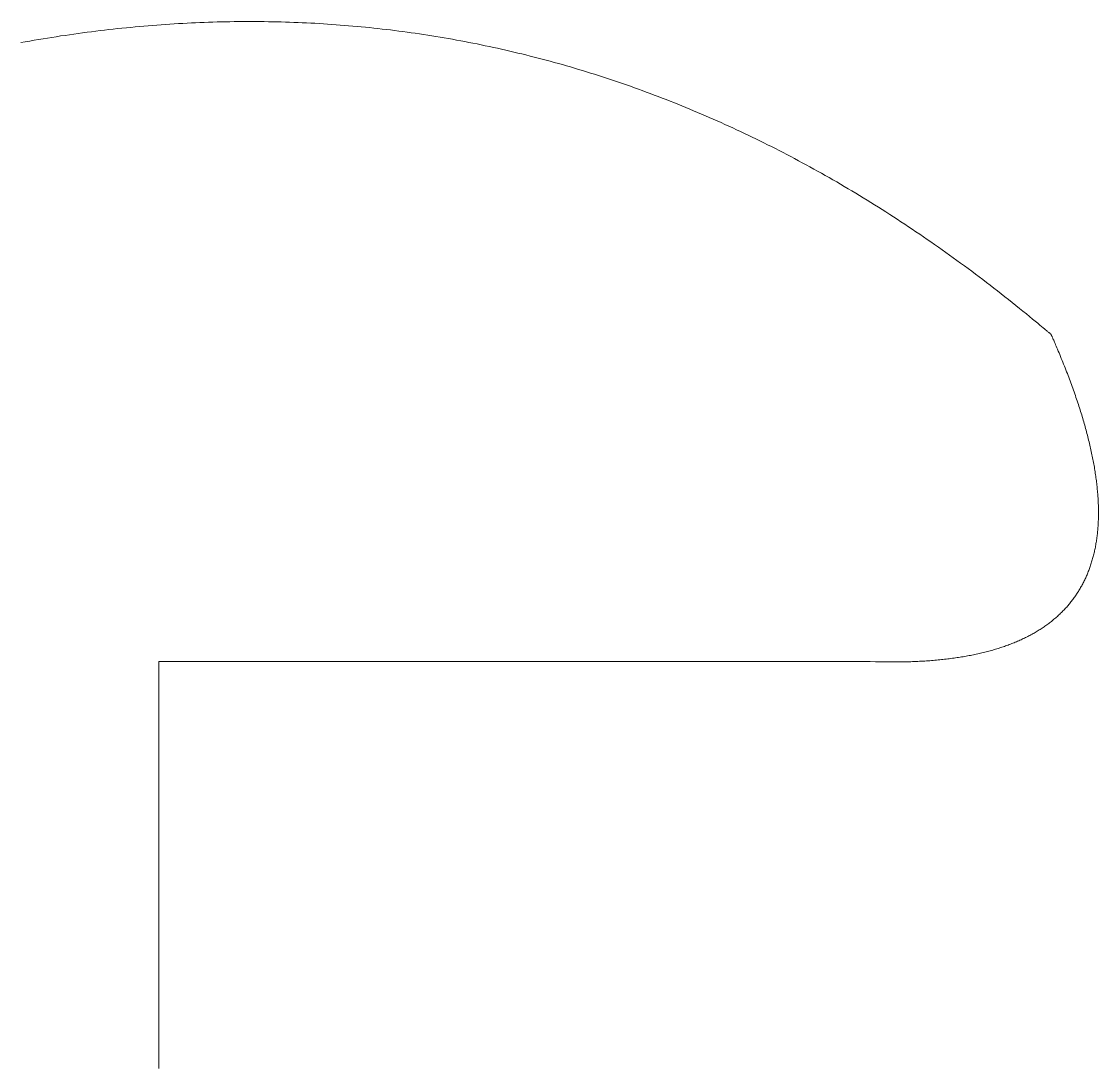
# Model space of a CAD drawing. Header units: inches. Extents: x -250 to 251, y -166 to 168.
# Drawn here: x -135.64 to -128.64, y 115.78 to 122.58 of the extents above; entities that cross this region are included whole.
import ezdxf

# ---------------------------------------------------------------- set-up
doc = ezdxf.new("R2010")
doc.units = ezdxf.units.IN
doc.header["$MEASUREMENT"] = 0
doc.layers.add('Layer 1', color=7, linetype='Continuous')

msp = doc.modelspace()

# ---------------------------------------------------------------- linework, layer by layer
at = {"layer": 'Layer 1', "color": 1, "lineweight": 9}
for points in [[(-130.1262, 118.4236), (-130.0912, 118.4227), (-130.0606, 118.4221), (-130.0337, 118.4217), (-130.0102, 118.4214), (-129.9895, 118.4212), (-129.9711, 118.4212), (-129.9545, 118.4213), (-129.9393, 118.4214), (-129.9249, 118.4216), (-129.9112, 118.4218), (-129.8981, 118.422), (-129.8856, 118.4223), (-129.8734, 118.4227), (-129.8617, 118.423), (-129.8501, 118.4234), (-129.8387, 118.4239), (-129.8274, 118.4244), (-129.8161, 118.4249), (-129.8049, 118.4255), (-129.7937, 118.4261), (-129.7826, 118.4267), (-129.7716, 118.4274), (-129.7606, 118.4281), (-129.7496, 118.4289), (-129.7387, 118.4297), (-129.7279, 118.4305), (-129.7171, 118.4314), (-129.7063, 118.4323), (-129.6957, 118.4333), (-129.685, 118.4343), (-129.6745, 118.4353), (-129.6639, 118.4364), (-129.6535, 118.4375), (-129.6431, 118.4386), (-129.6327, 118.4398), (-129.6224, 118.4411), (-129.6122, 118.4423), (-129.602, 118.4436), (-129.5918, 118.445), (-129.5817, 118.4464), (-129.5717, 118.4478), (-129.5617, 118.4493), (-129.5518, 118.4508), (-129.5419, 118.4523), (-129.5321, 118.4539), (-129.5224, 118.4555), (-129.5126, 118.4572), (-129.503, 118.4589), (-129.4934, 118.4606), (-129.4838, 118.4624), (-129.4743, 118.4642), (-129.4649, 118.4661), (-129.4555, 118.468), (-129.4462, 118.4699), (-129.4369, 118.4719), (-129.4277, 118.4739), (-129.4185, 118.476), (-129.4094, 118.4781), (-129.4003, 118.4802), (-129.3913, 118.4824), (-129.3824, 118.4846), (-129.3735, 118.4869), (-129.3646, 118.4892), (-129.3558, 118.4915), (-129.3471, 118.4939), (-129.3384, 118.4963), (-129.3298, 118.4987), (-129.3212, 118.5012), (-129.3127, 118.5037), (-129.3042, 118.5063), (-129.2958, 118.5089), (-129.2874, 118.5115), (-129.2791, 118.5142), (-129.2709, 118.5169), (-129.2627, 118.5197), (-129.2545, 118.5225), (-129.2464, 118.5254), (-129.2384, 118.5282), (-129.2304, 118.5312), (-129.2225, 118.5341), (-129.2146, 118.5371), (-129.2068, 118.5401), (-129.199, 118.5432), (-129.1913, 118.5463), (-129.1837, 118.5495), (-129.1761, 118.5527), (-129.1685, 118.5559), (-129.161, 118.5592), (-129.1536, 118.5625), (-129.1462, 118.5659), (-129.1388, 118.5692), (-129.1316, 118.5727), (-129.1243, 118.5761), (-129.1172, 118.5797), (-129.11, 118.5832), (-129.103, 118.5868), (-129.096, 118.5904), (-129.089, 118.5941), (-129.0821, 118.5978), (-129.0752, 118.6015), (-129.0684, 118.6053), (-129.0617, 118.6091), (-129.055, 118.613), (-129.0484, 118.6169), (-129.0418, 118.6208), (-129.0353, 118.6248), (-129.0288, 118.6288), (-129.0224, 118.6329), (-129.016, 118.637), (-129.0097, 118.6411), (-129.0035, 118.6453), (-128.9972, 118.6495), (-128.9911, 118.6538), (-128.985, 118.6581), (-128.979, 118.6624), (-128.973, 118.6668), (-128.967, 118.6712), (-128.9612, 118.6756), (-128.9553, 118.6801), (-128.9496, 118.6846), (-128.9439, 118.6892), (-128.9382, 118.6938), (-128.9326, 118.6985), (-128.927, 118.7031), (-128.9215, 118.7079), (-128.9161, 118.7126), (-128.9107, 118.7174), (-128.9053, 118.7223), (-128.9001, 118.7272), (-128.8948, 118.7321), (-128.8896, 118.737), (-128.8845, 118.742), (-128.8795, 118.7471), (-128.8744, 118.7522), (-128.8695, 118.7573), (-128.8646, 118.7624), (-128.8597, 118.7676), (-128.8549, 118.7729), (-128.8502, 118.7781), (-128.8455, 118.7835), (-128.8408, 118.7888), (-128.8363, 118.7942), (-128.8317, 118.7996), (-128.8272, 118.8051), (-128.8228, 118.8106), (-128.8185, 118.8162), (-128.8141, 118.8217), (-128.8099, 118.8274), (-128.8057, 118.833), (-128.8015, 118.8387), (-128.7974, 118.8445), (-128.7934, 118.8503), (-128.7894, 118.8561), (-128.7854, 118.862), (-128.7816, 118.8679), (-128.7777, 118.8738), (-128.774, 118.8798), (-128.7702, 118.8858), (-128.7666, 118.8919), (-128.763, 118.898), (-128.7594, 118.9041), (-128.7559, 118.9103), (-128.7524, 118.9165), (-128.749, 118.9228), (-128.7457, 118.929), (-128.7424, 118.9354), (-128.7392, 118.9418), (-128.736, 118.9482), (-128.7329, 118.9546), (-128.7298, 118.9611), (-128.7268, 118.9676), (-128.7238, 118.9742), (-128.7209, 118.9808), (-128.718, 118.9875), (-128.7152, 118.9942), (-128.7125, 119.0009), (-128.7098, 119.0076), (-128.7072, 119.0145), (-128.7046, 119.0213), (-128.702, 119.0282), (-128.6996, 119.0351), (-128.6971, 119.0421), (-128.6948, 119.0491), (-128.6924, 119.0561), (-128.6902, 119.0632), (-128.688, 119.0703), (-128.6858, 119.0775), (-128.6837, 119.0847), (-128.6817, 119.0919), (-128.6797, 119.0992), (-128.6777, 119.1065), (-128.6758, 119.1138), (-128.674, 119.1212), (-128.6722, 119.1287), (-128.6705, 119.1361), (-128.6688, 119.1437), (-128.6672, 119.1512), (-128.6656, 119.1588), (-128.6641, 119.1664), (-128.6627, 119.1741), (-128.6613, 119.1818), (-128.6599, 119.1896), (-128.6586, 119.1973), (-128.6574, 119.2052), (-128.6562, 119.213), (-128.6551, 119.2209), (-128.654, 119.2289), (-128.653, 119.2369), (-128.652, 119.2449), (-128.6511, 119.2529), (-128.6502, 119.261), (-128.6494, 119.2692), (-128.6487, 119.2774), (-128.648, 119.2856), (-128.6473, 119.2938), (-128.6468, 119.3021), (-128.6462, 119.3105), (-128.6457, 119.3188), (-128.6453, 119.3273), (-128.6449, 119.3357), (-128.6446, 119.3442), (-128.6443, 119.3527), (-128.6441, 119.3613), (-128.644, 119.3699), (-128.6439, 119.3786), (-128.6438, 119.3873), (-128.6438, 119.396), (-128.6439, 119.4048), (-128.644, 119.4136), (-128.6441, 119.4224), (-128.6444, 119.4313), (-128.6446, 119.4402), (-128.645, 119.4492), (-128.6453, 119.4582), (-128.6458, 119.4672), (-128.6463, 119.4763), (-128.6468, 119.4854), (-128.6474, 119.4946), (-128.648, 119.5038), (-128.6487, 119.513), (-128.6495, 119.5223), (-128.6503, 119.5316), (-128.6512, 119.541), (-128.6521, 119.5504), (-128.6531, 119.5598), (-128.6541, 119.5693), (-128.6552, 119.5788), (-128.6563, 119.5884), (-128.6575, 119.598), (-128.6588, 119.6076), (-128.6601, 119.6173), (-128.6614, 119.627), (-128.6628, 119.6367), (-128.6643, 119.6465), (-128.6658, 119.6563), (-128.6673, 119.6662), (-128.669, 119.6761), (-128.6706, 119.6861), (-128.6724, 119.696), (-128.6742, 119.7061), (-128.676, 119.7161), (-128.6779, 119.7262), (-128.6798, 119.7364), (-128.6818, 119.7466), (-128.6839, 119.7568), (-128.686, 119.767), (-128.6881, 119.7773), (-128.6904, 119.7877), (-128.6926, 119.7981), (-128.695, 119.8085), (-128.6973, 119.8189), (-128.6998, 119.8294), (-128.7022, 119.84), (-128.7048, 119.8505), (-128.7074, 119.8612), (-128.71, 119.8718), (-128.7127, 119.8825), (-128.7155, 119.8932), (-128.7183, 119.904), (-128.7212, 119.9148), (-128.7241, 119.9257), (-128.727, 119.9365), (-128.7301, 119.9475), (-128.7331, 119.9584), (-128.7363, 119.9694), (-128.7395, 119.9805), (-128.7427, 119.9916), (-128.746, 120.0027), (-128.7493, 120.0139), (-128.7527, 120.0251), (-128.7562, 120.0363), (-128.7597, 120.0476), (-128.7633, 120.0589), (-128.7669, 120.0703), (-128.7706, 120.0817), (-128.7743, 120.0931), (-128.7781, 120.1046), (-128.7819, 120.1161), (-128.7858, 120.1277), (-128.7897, 120.1392), (-128.7937, 120.1509), (-128.7978, 120.1626), (-128.8019, 120.1743), (-128.806, 120.186), (-128.8103, 120.1978), (-128.8145, 120.2096), (-128.8188, 120.2215), (-128.8232, 120.2334), (-128.8276, 120.2454), (-128.8321, 120.2574), (-128.8367, 120.2694), (-128.8412, 120.2815), (-128.8459, 120.2936), (-128.8506, 120.3057), (-128.8553, 120.3179), (-128.8601, 120.3301), (-128.865, 120.3424), (-128.8699, 120.3547), (-128.8749, 120.367), (-128.8799, 120.3794), (-128.885, 120.3918), (-128.8901, 120.4041), (-128.8951, 120.4163), (-128.9, 120.4282), (-128.9049, 120.4398), (-128.9095, 120.4509), (-128.914, 120.4614), (-128.9182, 120.4712), (-128.922, 120.4803), (-128.9256, 120.4887), (-128.9289, 120.4963), (-128.9319, 120.5032), (-128.9346, 120.5094), (-128.937, 120.515), (-128.9391, 120.5199), (-128.941, 120.5242), (-128.9427, 120.5279), (-128.944, 120.5311), (-128.9452, 120.5338), (-128.9462, 120.5361), (-128.9471, 120.5379), (-128.9477, 120.5395), (-128.9483, 120.5408), (-128.9488, 120.5419), (-128.9492, 120.5428), (-128.9496, 120.5436), (-128.9499, 120.5443), (-128.9502, 120.5449), (-128.9505, 120.5455), (-128.9508, 120.546), (-128.9511, 120.5465), (-128.9515, 120.5469), (-128.9518, 120.5474), (-128.9523, 120.5479), (-128.9528, 120.5485), (-128.9534, 120.5491), (-128.954, 120.5497), (-128.9548, 120.5504), (-128.9556, 120.5512), (-128.9566, 120.5521), (-128.9577, 120.553), (-128.9589, 120.5541), (-128.9604, 120.5554), (-128.9621, 120.5569), (-128.9642, 120.5586), (-128.9667, 120.5607), (-128.9696, 120.5632), (-128.973, 120.5661), (-128.977, 120.5694), (-128.9818, 120.5734), (-128.9875, 120.5782), (-128.9944, 120.584), (-129.0027, 120.5909), (-129.0126, 120.5991), (-129.0243, 120.6087), (-129.038, 120.62), (-129.0539, 120.6331), (-129.0717, 120.6476), (-129.0911, 120.6636), (-129.112, 120.6805), (-129.134, 120.6984), (-129.1569, 120.7169), (-129.1803, 120.7357), (-129.204, 120.7547), (-129.2277, 120.7736), (-129.2515, 120.7924), (-129.2753, 120.8111), (-129.2992, 120.8297), (-129.323, 120.8483), (-129.3469, 120.8667), (-129.3708, 120.885), (-129.3947, 120.9032), (-129.4187, 120.9214), (-129.4426, 120.9394), (-129.4666, 120.9573), (-129.4906, 120.9752), (-129.5146, 120.9929), (-129.5387, 121.0105), (-129.5627, 121.0281), (-129.5868, 121.0455), (-129.6109, 121.0629), (-129.635, 121.0801), (-129.6592, 121.0972), (-129.6833, 121.1143), (-129.7075, 121.1312), (-129.7317, 121.1481), (-129.7559, 121.1648), (-129.7802, 121.1815), (-129.8044, 121.198), (-129.8287, 121.2145), (-129.853, 121.2308), (-129.8774, 121.2471), (-129.9017, 121.2632), (-129.9261, 121.2793), (-129.9505, 121.2953), (-129.9749, 121.3111), (-129.9993, 121.3269), (-130.0237, 121.3425), (-130.0482, 121.3581), (-130.0727, 121.3736), (-130.0972, 121.3889), (-130.1217, 121.4042), (-130.1463, 121.4194), (-130.1709, 121.4344), (-130.1954, 121.4494), (-130.2201, 121.4643), (-130.2447, 121.4791), (-130.2693, 121.4937), (-130.294, 121.5083), (-130.3187, 121.5228), (-130.3434, 121.5372), (-130.3682, 121.5515), (-130.3929, 121.5657), (-130.4177, 121.5797), (-130.4425, 121.5937), (-130.4673, 121.6076), (-130.4921, 121.6214), (-130.517, 121.6351), (-130.5419, 121.6487), (-130.5668, 121.6622), (-130.5917, 121.6756), (-130.6166, 121.6889), (-130.6416, 121.7021), (-130.6666, 121.7152), (-130.6916, 121.7282), (-130.7166, 121.7411), (-130.7416, 121.7539), (-130.7667, 121.7666), (-130.7918, 121.7792), (-130.8169, 121.7917), (-130.842, 121.8041), (-130.8672, 121.8164), (-130.8923, 121.8286), (-130.9175, 121.8407), (-130.9427, 121.8528), (-130.9679, 121.8647), (-130.9932, 121.8765), (-131.0184, 121.8882), (-131.0437, 121.8998), (-131.069, 121.9114), (-131.0944, 121.9228), (-131.1197, 121.9341), (-131.1451, 121.9453), (-131.1705, 121.9565), (-131.1959, 121.9675), (-131.2213, 121.9784), (-131.2468, 121.9892), (-131.2722, 122), (-131.2977, 122.0106), (-131.3232, 122.0211), (-131.3488, 122.0316), (-131.3743, 122.0419), (-131.3999, 122.0522), (-131.4255, 122.0623), (-131.4511, 122.0724), (-131.4767, 122.0823), (-131.5024, 122.0921), (-131.5281, 122.1019), (-131.5538, 122.1115), (-131.5795, 122.1211), (-131.6052, 122.1305), (-131.631, 122.1399), (-131.6568, 122.1491), (-131.6826, 122.1583), (-131.7084, 122.1674), (-131.7342, 122.1763), (-131.7601, 122.1852), (-131.786, 122.1939), (-131.8119, 122.2026), (-131.8378, 122.2112), (-131.8637, 122.2196), (-131.8897, 122.228), (-131.9157, 122.2363), (-131.9417, 122.2444), (-131.9677, 122.2525), (-131.9937, 122.2605), (-132.0198, 122.2684), (-132.0459, 122.2761), (-132.072, 122.2838), (-132.0981, 122.2914), (-132.1243, 122.2989), (-132.1504, 122.3062), (-132.1766, 122.3135), (-132.2028, 122.3207), (-132.229, 122.3278), (-132.2553, 122.3348), (-132.2816, 122.3417), (-132.3079, 122.3485), (-132.3342, 122.3551), (-132.3605, 122.3617), (-132.3868, 122.3682), (-132.4132, 122.3746), (-132.4396, 122.3809), (-132.466, 122.3871), (-132.4924, 122.3932), (-132.5189, 122.3992), (-132.5454, 122.4051), (-132.5719, 122.4109), (-132.5984, 122.4166), (-132.6249, 122.4222), (-132.6515, 122.4277), (-132.678, 122.4332), (-132.7046, 122.4385), (-132.7313, 122.4437), (-132.7579, 122.4488), (-132.7846, 122.4538), (-132.8112, 122.4587), (-132.8379, 122.4635), (-132.8646, 122.4683), (-132.8914, 122.4729), (-132.9181, 122.4774), (-132.9449, 122.4818), (-132.9717, 122.4861), (-132.9985, 122.4904), (-133.0254, 122.4945), (-133.0522, 122.4985), (-133.0791, 122.5025), (-133.106, 122.5063), (-133.133, 122.51), (-133.1599, 122.5137), (-133.1869, 122.5172), (-133.2138, 122.5206), (-133.2409, 122.524), (-133.2679, 122.5272), (-133.2949, 122.5304), (-133.322, 122.5334), (-133.3491, 122.5363), (-133.3762, 122.5392), (-133.4033, 122.5419), (-133.4305, 122.5446), (-133.4576, 122.5471), (-133.4848, 122.5496), (-133.512, 122.5519), (-133.5393, 122.5542), (-133.5665, 122.5563), (-133.5938, 122.5584), (-133.6211, 122.5604), (-133.6484, 122.5622), (-133.6757, 122.564), (-133.7031, 122.5656), (-133.7304, 122.5672), (-133.7578, 122.5687), (-133.7852, 122.57), (-133.8127, 122.5713), (-133.8401, 122.5725), (-133.8676, 122.5735), (-133.8951, 122.5745), (-133.9226, 122.5754), (-133.9502, 122.5762), (-133.9777, 122.5768), (-134.0053, 122.5774), (-134.0329, 122.5779), (-134.0605, 122.5783), (-134.0881, 122.5786), (-134.1158, 122.5788), (-134.1435, 122.5788), (-134.1712, 122.5788), (-134.1989, 122.5787), (-134.2266, 122.5785), (-134.2544, 122.5782), (-134.2822, 122.5778), (-134.31, 122.5773), (-134.3378, 122.5767), (-134.3657, 122.576), (-134.3935, 122.5752), (-134.4214, 122.5743), (-134.4493, 122.5733), (-134.4772, 122.5722), (-134.5052, 122.571), (-134.5331, 122.5697), (-134.5611, 122.5683), (-134.5891, 122.5668), (-134.6172, 122.5652), (-134.6452, 122.5635), (-134.6733, 122.5617), (-134.7014, 122.5598), (-134.7295, 122.5579), (-134.7576, 122.5558), (-134.7858, 122.5536), (-134.8139, 122.5513), (-134.8421, 122.5489), (-134.8703, 122.5464), (-134.8986, 122.5439), (-134.9268, 122.5412), (-134.9551, 122.5384), (-134.9834, 122.5356), (-135.0117, 122.5326), (-135.04, 122.5295), (-135.0684, 122.5263), (-135.0968, 122.5231), (-135.1252, 122.5197), (-135.1536, 122.5162), (-135.182, 122.5127), (-135.2105, 122.509), (-135.2389, 122.5053), (-135.2674, 122.5014), (-135.296, 122.4974), (-135.3245, 122.4934), (-135.3531, 122.4892), (-135.3816, 122.485), (-135.4102, 122.4806), (-135.4389, 122.4762), (-135.4675, 122.4716), (-135.4962, 122.467), (-135.5248, 122.4622), (-135.5535, 122.4574), (-135.5823, 122.4525), (-135.611, 122.4474), (-135.6398, 122.4423)], [(-134.7437, 115.7814), (-134.7437, 115.785), (-134.7437, 115.7885), (-134.7437, 115.7921), (-134.7437, 115.7957), (-134.7437, 115.7994), (-134.7437, 115.803), (-134.7437, 115.8067), (-134.7437, 115.8104), (-134.7437, 115.8142), (-134.7437, 115.8179), (-134.7437, 115.8217), (-134.7437, 115.8256), (-134.7437, 115.8296), (-134.7437, 115.8339), (-134.7437, 115.8384), (-134.7437, 115.8433), (-134.7437, 115.8486), (-134.7437, 115.8544), (-134.7437, 115.8607), (-134.7437, 115.8675), (-134.7437, 115.8748), (-134.7437, 115.8824), (-134.7437, 115.8903), (-134.7437, 115.8985), (-134.7437, 115.9069), (-134.7437, 115.9154), (-134.7437, 115.9241), (-134.7437, 115.9328), (-134.7437, 115.9415), (-134.7437, 115.9504), (-134.7437, 115.9594), (-134.7437, 115.9684), (-134.7437, 115.9775), (-134.7437, 115.9867), (-134.7437, 115.9959), (-134.7437, 116.0052), (-134.7437, 116.0146), (-134.7437, 116.0241), (-134.7437, 116.0337), (-134.7437, 116.0433), (-134.7437, 116.053), (-134.7437, 116.0627), (-134.7437, 116.0726), (-134.7437, 116.0825), (-134.7437, 116.0924), (-134.7437, 116.1025), (-134.7437, 116.1126), (-134.7437, 116.1227), (-134.7437, 116.133), (-134.7437, 116.1433), (-134.7437, 116.1536), (-134.7437, 116.164), (-134.7437, 116.1745), (-134.7437, 116.185), (-134.7437, 116.1956), (-134.7437, 116.2063), (-134.7437, 116.217), (-134.7437, 116.2277), (-134.7437, 116.2386), (-134.7437, 116.2494), (-134.7437, 116.2604), (-134.7437, 116.2713), (-134.7437, 116.2824), (-134.7437, 116.2934), (-134.7437, 116.3046), (-134.7437, 116.3158), (-134.7437, 116.327), (-134.7437, 116.3383), (-134.7437, 116.3496), (-134.7437, 116.3609), (-134.7437, 116.3724), (-134.7437, 116.3838), (-134.7437, 116.3953), (-134.7437, 116.4069), (-134.7437, 116.4184), (-134.7437, 116.4301), (-134.7437, 116.4417), (-134.7437, 116.4534), (-134.7437, 116.4652), (-134.7437, 116.477), (-134.7437, 116.4888), (-134.7437, 116.5006), (-134.7437, 116.5125), (-134.7437, 116.5247), (-134.7437, 116.5372), (-134.7437, 116.5504), (-134.7437, 116.5644), (-134.7437, 116.5794), (-134.7437, 116.5956), (-134.7437, 116.6131), (-134.7437, 116.6322), (-134.7437, 116.6526), (-134.7437, 116.6743), (-134.7437, 116.6969), (-134.7437, 116.7204), (-134.7437, 116.7445), (-134.7437, 116.7691), (-134.7437, 116.7938), (-134.7437, 116.8187), (-134.7437, 116.8436), (-134.7437, 116.8686), (-134.7437, 116.8936), (-134.7437, 116.9186), (-134.7437, 116.9436), (-134.7437, 116.9687), (-134.7437, 116.9937), (-134.7437, 117.0188), (-134.7437, 117.0438), (-134.7437, 117.0689), (-134.7437, 117.0939), (-134.7437, 117.1189), (-134.7437, 117.1438), (-134.7437, 117.1688), (-134.7437, 117.1936), (-134.7437, 117.2184), (-134.7437, 117.2429), (-134.7437, 117.267), (-134.7437, 117.2905), (-134.7437, 117.3132), (-134.7437, 117.3348), (-134.7437, 117.3553), (-134.7437, 117.3743), (-134.7437, 117.3919), (-134.7437, 117.4081), (-134.7437, 117.423), (-134.7437, 117.437), (-134.7437, 117.4502), (-134.7437, 117.4628), (-134.7437, 117.4749), (-134.7437, 117.4868), (-134.7437, 117.4987), (-134.7437, 117.5105), (-134.7437, 117.5223), (-134.7437, 117.534), (-134.7437, 117.5457), (-134.7437, 117.5574), (-134.7437, 117.569), (-134.7437, 117.5806), (-134.7437, 117.5921), (-134.7437, 117.6036), (-134.7437, 117.6151), (-134.7437, 117.6265), (-134.7437, 117.6379), (-134.7437, 117.6492), (-134.7437, 117.6605), (-134.7437, 117.6717), (-134.7437, 117.6829), (-134.7437, 117.694), (-134.7437, 117.7051), (-134.7437, 117.7161), (-134.7437, 117.7271), (-134.7437, 117.738), (-134.7437, 117.7489), (-134.7437, 117.7597), (-134.7437, 117.7705), (-134.7437, 117.7812), (-134.7437, 117.7918), (-134.7437, 117.8024), (-134.7437, 117.813), (-134.7437, 117.8234), (-134.7437, 117.8338), (-134.7437, 117.8442), (-134.7437, 117.8545), (-134.7437, 117.8647), (-134.7437, 117.8749), (-134.7437, 117.885), (-134.7437, 117.895), (-134.7437, 117.905), (-134.7437, 117.9149), (-134.7437, 117.9247), (-134.7437, 117.9345), (-134.7437, 117.9442), (-134.7437, 117.9538), (-134.7437, 117.9633), (-134.7437, 117.9728), (-134.7437, 117.9822), (-134.7437, 117.9915), (-134.7437, 118.0008), (-134.7437, 118.01), (-134.7437, 118.0191), (-134.7437, 118.0281), (-134.7437, 118.037), (-134.7437, 118.0459), (-134.7437, 118.0547), (-134.7437, 118.0634), (-134.7437, 118.072), (-134.7437, 118.0806), (-134.7437, 118.0889), (-134.7437, 118.0971), (-134.7437, 118.1051), (-134.7437, 118.1127), (-134.7437, 118.1199), (-134.7437, 118.1267), (-134.7437, 118.1331), (-134.7437, 118.1388), (-134.7437, 118.1442), (-134.7437, 118.149), (-134.7437, 118.1536), (-134.7437, 118.1578), (-134.7437, 118.1619), (-134.7437, 118.1657), (-134.7437, 118.1695), (-134.7437, 118.1733), (-134.7437, 118.177), (-134.7437, 118.1807), (-134.7437, 118.1844), (-134.7437, 118.1881), (-134.7437, 118.1917), (-134.7437, 118.1953), (-134.7437, 118.1989), (-134.7437, 118.2025), (-134.7437, 118.206), (-134.7437, 118.2095), (-134.7437, 118.213), (-134.7437, 118.2165), (-134.7437, 118.2199), (-134.7437, 118.2233), (-134.7437, 118.2267), (-134.7437, 118.2301), (-134.7437, 118.2334), (-134.7437, 118.2368), (-134.7437, 118.2401), (-134.7437, 118.2433), (-134.7437, 118.2466), (-134.7437, 118.2498), (-134.7437, 118.253), (-134.7437, 118.2561), (-134.7437, 118.2593), (-134.7437, 118.2624), (-134.7437, 118.2655), (-134.7437, 118.2685), (-134.7437, 118.2715), (-134.7437, 118.2746), (-134.7437, 118.2775), (-134.7437, 118.2805), (-134.7437, 118.2834), (-134.7437, 118.2863), (-134.7437, 118.2892), (-134.7437, 118.292), (-134.7437, 118.2948), (-134.7437, 118.2976), (-134.7437, 118.3004), (-134.7437, 118.3031), (-134.7437, 118.3058), (-134.7437, 118.3085), (-134.7437, 118.3112), (-134.7437, 118.3138), (-134.7437, 118.3164), (-134.7437, 118.3189), (-134.7437, 118.3215), (-134.7437, 118.324), (-134.7437, 118.3265), (-134.7437, 118.3289), (-134.7437, 118.3313), (-134.7437, 118.3337), (-134.7437, 118.3361), (-134.7437, 118.3384), (-134.7437, 118.3407), (-134.7437, 118.343), (-134.7437, 118.3453), (-134.7437, 118.3475), (-134.7437, 118.3497), (-134.7437, 118.3518), (-134.7437, 118.354), (-134.7437, 118.3561), (-134.7437, 118.3581), (-134.7437, 118.3602), (-134.7437, 118.3622), (-134.7437, 118.3642), (-134.7437, 118.3661), (-134.7437, 118.368), (-134.7437, 118.3699), (-134.7437, 118.3718), (-134.7437, 118.3736), (-134.7437, 118.3754), (-134.7437, 118.3772), (-134.7437, 118.3789), (-134.7437, 118.3806), (-134.7437, 118.3822), (-134.7437, 118.3839), (-134.7437, 118.3855), (-134.7437, 118.3871), (-134.7437, 118.3886), (-134.7437, 118.3901), (-134.7437, 118.3916), (-134.7437, 118.393), (-134.7437, 118.3944), (-134.7437, 118.3958), (-134.7437, 118.3972), (-134.7437, 118.3985), (-134.7437, 118.3998), (-134.7437, 118.401), (-134.7437, 118.4022), (-134.7437, 118.4034), (-134.7437, 118.4046), (-134.7437, 118.4057), (-134.7437, 118.4068), (-134.7437, 118.4078), (-134.7437, 118.4088), (-134.7437, 118.4098), (-134.7437, 118.4108), (-134.7437, 118.4117), (-134.7437, 118.4126), (-134.7437, 118.4134), (-134.7437, 118.4142), (-134.7437, 118.415), (-134.7437, 118.4157), (-134.7437, 118.4164), (-134.7437, 118.4171), (-134.7437, 118.4178), (-134.7437, 118.4184), (-134.7437, 118.4189), (-134.7437, 118.4195), (-134.7437, 118.42), (-134.7437, 118.4204), (-134.7437, 118.4208), (-134.7437, 118.4212), (-134.7437, 118.4216), (-134.7437, 118.4219), (-134.7437, 118.4222), (-134.7437, 118.4225), (-134.7437, 118.4227), (-134.7436, 118.4229), (-134.7436, 118.423), (-134.7436, 118.4231), (-134.7435, 118.4232), (-134.7434, 118.4233), (-134.7433, 118.4234), (-134.7432, 118.4234), (-134.743, 118.4235), (-134.7428, 118.4235), (-134.7425, 118.4235), (-134.7422, 118.4235), (-134.7418, 118.4235), (-134.7413, 118.4236), (-134.7409, 118.4236), (-134.7403, 118.4236), (-134.7397, 118.4236), (-134.7391, 118.4236), (-134.7384, 118.4236), (-134.7376, 118.4236), (-134.7368, 118.4236), (-134.7359, 118.4236), (-134.735, 118.4236), (-134.734, 118.4236), (-134.7329, 118.4236), (-134.7318, 118.4236), (-134.7307, 118.4236), (-134.7294, 118.4236), (-134.7282, 118.4236), (-134.7268, 118.4236), (-134.7255, 118.4236), (-134.724, 118.4236), (-134.7225, 118.4236), (-134.721, 118.4236), (-134.7194, 118.4236), (-134.7177, 118.4236), (-134.716, 118.4236), (-134.7142, 118.4236), (-134.7124, 118.4236), (-134.7105, 118.4236), (-134.7086, 118.4236), (-134.7066, 118.4236), (-134.7046, 118.4236), (-134.7025, 118.4236), (-134.7004, 118.4236), (-134.6982, 118.4236), (-134.6959, 118.4236), (-134.6936, 118.4236), (-134.6913, 118.4236), (-134.6889, 118.4236), (-134.6864, 118.4236), (-134.6839, 118.4236), (-134.6814, 118.4236), (-134.6788, 118.4236), (-134.6761, 118.4236), (-134.6734, 118.4236), (-134.6706, 118.4236), (-134.6678, 118.4236), (-134.665, 118.4236), (-134.662, 118.4236), (-134.6591, 118.4236), (-134.6561, 118.4236), (-134.653, 118.4236), (-134.6499, 118.4236), (-134.6467, 118.4236), (-134.6435, 118.4236), (-134.6403, 118.4236), (-134.6369, 118.4236), (-134.6336, 118.4236), (-134.6302, 118.4236), (-134.6267, 118.4236), (-134.6232, 118.4236), (-134.6197, 118.4236), (-134.6161, 118.4236), (-134.6124, 118.4236), (-134.6087, 118.4236), (-134.605, 118.4236), (-134.6012, 118.4236), (-134.5974, 118.4236), (-134.5935, 118.4236), (-134.5896, 118.4236), (-134.5856, 118.4236), (-134.5816, 118.4236), (-134.5775, 118.4236), (-134.5734, 118.4236), (-134.5692, 118.4236), (-134.565, 118.4236), (-134.5608, 118.4236), (-134.5565, 118.4236), (-134.5521, 118.4236), (-134.5478, 118.4236), (-134.5433, 118.4236), (-134.5389, 118.4236), (-134.5343, 118.4236), (-134.5298, 118.4236), (-134.5252, 118.4236), (-134.5205, 118.4236), (-134.5158, 118.4236), (-134.5111, 118.4236), (-134.5063, 118.4236), (-134.5015, 118.4236), (-134.4966, 118.4236), (-134.4917, 118.4236), (-134.4868, 118.4236), (-134.4818, 118.4236), (-134.4767, 118.4236), (-134.4716, 118.4236), (-134.4665, 118.4236), (-134.4614, 118.4236), (-134.4562, 118.4236), (-134.4509, 118.4236), (-134.4456, 118.4236), (-134.4403, 118.4236), (-134.4349, 118.4236), (-134.4295, 118.4236), (-134.4241, 118.4236), (-134.4186, 118.4236), (-134.413, 118.4236), (-134.4075, 118.4236), (-134.4019, 118.4236), (-134.3962, 118.4236), (-134.3905, 118.4236), (-134.3848, 118.4236), (-134.379, 118.4236), (-134.3732, 118.4236), (-134.3674, 118.4236), (-134.3615, 118.4236), (-134.3556, 118.4236), (-134.3496, 118.4236), (-134.3436, 118.4236), (-134.3376, 118.4236), (-134.3315, 118.4236), (-134.3254, 118.4236), (-134.3192, 118.4236), (-134.313, 118.4236), (-134.3068, 118.4236), (-134.3006, 118.4236), (-134.2943, 118.4236), (-134.2879, 118.4236), (-134.2816, 118.4236), (-134.2751, 118.4236), (-134.2687, 118.4236), (-134.2622, 118.4236), (-134.2557, 118.4236), (-134.2492, 118.4236), (-134.2426, 118.4236), (-134.236, 118.4236), (-134.2293, 118.4236), (-134.2226, 118.4236), (-134.2159, 118.4236), (-134.2091, 118.4236), (-134.2023, 118.4236), (-134.1955, 118.4236), (-134.1886, 118.4236), (-134.1818, 118.4236), (-134.1748, 118.4236), (-134.1679, 118.4236), (-134.1609, 118.4236), (-134.1538, 118.4236), (-134.1468, 118.4236), (-134.1397, 118.4236), (-134.1326, 118.4236), (-134.1254, 118.4236), (-134.1182, 118.4236), (-134.111, 118.4236), (-134.1037, 118.4236), (-134.0965, 118.4236), (-134.0891, 118.4236), (-134.0818, 118.4236), (-134.0744, 118.4236), (-134.067, 118.4236), (-134.0596, 118.4236), (-134.0521, 118.4236), (-134.0446, 118.4236), (-134.037, 118.4236), (-134.0295, 118.4236), (-134.0219, 118.4236), (-134.0143, 118.4236), (-134.0066, 118.4236), (-133.9989, 118.4236), (-133.9912, 118.4236), (-133.9835, 118.4236), (-133.9757, 118.4236), (-133.9679, 118.4236), (-133.9601, 118.4236), (-133.9522, 118.4236), (-133.9444, 118.4236), (-133.9364, 118.4236), (-133.9285, 118.4236), (-133.9205, 118.4236), (-133.9126, 118.4236), (-133.9045, 118.4236), (-133.8965, 118.4236), (-133.8884, 118.4236), (-133.8803, 118.4236), (-133.8722, 118.4236), (-133.864, 118.4236), (-133.8558, 118.4236), (-133.8476, 118.4236), (-133.8394, 118.4236), (-133.8312, 118.4236), (-133.8229, 118.4236), (-133.8146, 118.4236), (-133.8062, 118.4236), (-133.7979, 118.4236), (-133.7895, 118.4236), (-133.7811, 118.4236), (-133.7726, 118.4236), (-133.7642, 118.4236), (-133.7557, 118.4236), (-133.7472, 118.4236), (-133.7387, 118.4236), (-133.7301, 118.4236), (-133.7215, 118.4236), (-133.7129, 118.4236), (-133.7043, 118.4236), (-133.6957, 118.4236), (-133.687, 118.4236), (-133.6781, 118.4236), (-133.669, 118.4236), (-133.6593, 118.4236), (-133.6491, 118.4236), (-133.6382, 118.4236), (-133.6264, 118.4236), (-133.6136, 118.4236), (-133.5997, 118.4236), (-133.5847, 118.4236), (-133.5689, 118.4236), (-133.5523, 118.4236), (-133.5351, 118.4236), (-133.5174, 118.4236), (-133.4994, 118.4236), (-133.4811, 118.4236), (-133.4628, 118.4236), (-133.4444, 118.4236), (-133.4259, 118.4236), (-133.4074, 118.4236), (-133.3888, 118.4236), (-133.3701, 118.4236), (-133.3513, 118.4236), (-133.3325, 118.4236), (-133.3136, 118.4236), (-133.2947, 118.4236), (-133.2757, 118.4236), (-133.2567, 118.4236), (-133.2375, 118.4236), (-133.2184, 118.4236), (-133.1991, 118.4236), (-133.1799, 118.4236), (-133.1605, 118.4236), (-133.1411, 118.4236), (-133.1217, 118.4236), (-133.1022, 118.4236), (-133.0827, 118.4236), (-133.0631, 118.4236), (-133.0435, 118.4236), (-133.0239, 118.4236), (-133.0041, 118.4236), (-132.984, 118.4236), (-132.9632, 118.4236), (-132.9415, 118.4236), (-132.9184, 118.4236), (-132.8937, 118.4236), (-132.8671, 118.4236), (-132.8383, 118.4236), (-132.807, 118.4236), (-132.7734, 118.4236), (-132.738, 118.4236), (-132.7009, 118.4236), (-132.6625, 118.4236), (-132.6232, 118.4236), (-132.5832, 118.4236), (-132.5428, 118.4236), (-132.5024, 118.4236), (-132.4623, 118.4236), (-132.4229, 118.4236), (-132.3843, 118.4236), (-132.347, 118.4236), (-132.3113, 118.4236), (-132.2775, 118.4236), (-132.246, 118.4236), (-132.2169, 118.4236), (-132.19, 118.4236), (-132.165, 118.4236), (-132.1417, 118.4236), (-132.1196, 118.4236), (-132.0985, 118.4236), (-132.078, 118.4236), (-132.0579, 118.4236), (-132.0379, 118.4236), (-132.0179, 118.4236), (-131.998, 118.4236), (-131.978, 118.4236), (-131.9581, 118.4236), (-131.9383, 118.4236), (-131.9184, 118.4236), (-131.8986, 118.4236), (-131.8789, 118.4236), (-131.8591, 118.4236), (-131.8395, 118.4236), (-131.8198, 118.4236), (-131.8002, 118.4236), (-131.7807, 118.4236), (-131.7611, 118.4236), (-131.7417, 118.4236), (-131.7223, 118.4236), (-131.7029, 118.4236), (-131.6836, 118.4236), (-131.6643, 118.4236), (-131.6451, 118.4236), (-131.626, 118.4236), (-131.6069, 118.4236), (-131.5878, 118.4236), (-131.5688, 118.4236), (-131.5499, 118.4236), (-131.5311, 118.4236), (-131.5123, 118.4236), (-131.4936, 118.4236), (-131.4749, 118.4236), (-131.4563, 118.4236), (-131.4378, 118.4236), (-131.4193, 118.4236), (-131.4009, 118.4236), (-131.3826, 118.4236), (-131.3644, 118.4236), (-131.3462, 118.4236), (-131.3282, 118.4236), (-131.3102, 118.4236), (-131.2922, 118.4236), (-131.2744, 118.4236), (-131.2568, 118.4236), (-131.2396, 118.4236), (-131.2228, 118.4236), (-131.2066, 118.4236), (-131.1912, 118.4236), (-131.1766, 118.4236), (-131.163, 118.4236), (-131.1505, 118.4236), (-131.139, 118.4236), (-131.1284, 118.4236), (-131.1185, 118.4236), (-131.1091, 118.4236), (-131.1002, 118.4236), (-131.0916, 118.4236), (-131.0832, 118.4236), (-131.0748, 118.4236), (-131.0664, 118.4236), (-131.0581, 118.4236), (-131.0498, 118.4236), (-131.0415, 118.4236), (-131.0332, 118.4236), (-131.025, 118.4236), (-131.0168, 118.4236), (-131.0086, 118.4236), (-131.0004, 118.4236), (-130.9923, 118.4236), (-130.9842, 118.4236), (-130.9761, 118.4236), (-130.968, 118.4236), (-130.96, 118.4236), (-130.952, 118.4236), (-130.944, 118.4236), (-130.9361, 118.4236), (-130.9282, 118.4236), (-130.9203, 118.4236), (-130.9124, 118.4236), (-130.9046, 118.4236), (-130.8968, 118.4236), (-130.889, 118.4236), (-130.8812, 118.4236), (-130.8735, 118.4236), (-130.8658, 118.4236), (-130.8582, 118.4236), (-130.8505, 118.4236), (-130.8429, 118.4236), (-130.8353, 118.4236), (-130.8278, 118.4236), (-130.8203, 118.4236), (-130.8128, 118.4236), (-130.8054, 118.4236), (-130.7979, 118.4236), (-130.7905, 118.4236), (-130.7832, 118.4236), (-130.7759, 118.4236), (-130.7686, 118.4236), (-130.7613, 118.4236), (-130.7541, 118.4236), (-130.7469, 118.4236), (-130.7397, 118.4236), (-130.7326, 118.4236), (-130.7255, 118.4236), (-130.7184, 118.4236), (-130.7113, 118.4236), (-130.7043, 118.4236), (-130.6974, 118.4236), (-130.6904, 118.4236), (-130.6835, 118.4236), (-130.6766, 118.4236), (-130.6698, 118.4236), (-130.663, 118.4236), (-130.6562, 118.4236), (-130.6495, 118.4236), (-130.6428, 118.4236), (-130.6361, 118.4236), (-130.6295, 118.4236), (-130.6229, 118.4236), (-130.6163, 118.4236), (-130.6098, 118.4236), (-130.6033, 118.4236), (-130.5969, 118.4236), (-130.5905, 118.4236), (-130.5841, 118.4236), (-130.5777, 118.4236), (-130.5714, 118.4236), (-130.5651, 118.4236), (-130.5589, 118.4236), (-130.5527, 118.4236), (-130.5465, 118.4236), (-130.5404, 118.4236), (-130.5343, 118.4236), (-130.5283, 118.4236), (-130.5223, 118.4236), (-130.5163, 118.4236), (-130.5104, 118.4236), (-130.5045, 118.4236), (-130.4986, 118.4236), (-130.4928, 118.4236), (-130.487, 118.4236), (-130.4813, 118.4236), (-130.4756, 118.4236), (-130.4699, 118.4236), (-130.4643, 118.4236), (-130.4587, 118.4236), (-130.4531, 118.4236), (-130.4476, 118.4236), (-130.4422, 118.4236), (-130.4368, 118.4236), (-130.4314, 118.4236), (-130.426, 118.4236), (-130.4207, 118.4236), (-130.4155, 118.4236), (-130.4103, 118.4236), (-130.4051, 118.4236), (-130.3999, 118.4236), (-130.3948, 118.4236), (-130.3898, 118.4236), (-130.3848, 118.4236), (-130.3798, 118.4236), (-130.3749, 118.4236), (-130.37, 118.4236), (-130.3652, 118.4236), (-130.3604, 118.4236), (-130.3556, 118.4236), (-130.3509, 118.4236), (-130.3463, 118.4236), (-130.3416, 118.4236), (-130.3371, 118.4236), (-130.3325, 118.4236), (-130.328, 118.4236), (-130.3236, 118.4236), (-130.3192, 118.4236), (-130.3148, 118.4236), (-130.3105, 118.4236), (-130.3063, 118.4236), (-130.302, 118.4236), (-130.2979, 118.4236), (-130.2937, 118.4236), (-130.2897, 118.4236), (-130.2856, 118.4236), (-130.2816, 118.4236), (-130.2777, 118.4236), (-130.2738, 118.4236), (-130.2699, 118.4236), (-130.2661, 118.4236), (-130.2624, 118.4236), (-130.2587, 118.4236), (-130.255, 118.4236), (-130.2514, 118.4236), (-130.2478, 118.4236), (-130.2443, 118.4236), (-130.2408, 118.4236), (-130.2374, 118.4236), (-130.234, 118.4236), (-130.2307, 118.4236), (-130.2274, 118.4236), (-130.2242, 118.4236), (-130.221, 118.4236), (-130.2179, 118.4236), (-130.2148, 118.4236), (-130.2118, 118.4236), (-130.2088, 118.4236), (-130.2059, 118.4236), (-130.203, 118.4236), (-130.2002, 118.4236), (-130.1974, 118.4236), (-130.1947, 118.4236), (-130.192, 118.4236), (-130.1894, 118.4236), (-130.1868, 118.4236), (-130.1843, 118.4236), (-130.1818, 118.4236), (-130.1794, 118.4236), (-130.177, 118.4236), (-130.1747, 118.4236), (-130.1724, 118.4236), (-130.1702, 118.4236), (-130.1681, 118.4236), (-130.166, 118.4236), (-130.1639, 118.4236), (-130.1619, 118.4236), (-130.16, 118.4236), (-130.1581, 118.4236), (-130.1562, 118.4236), (-130.1545, 118.4236), (-130.1527, 118.4236), (-130.1511, 118.4236), (-130.1494, 118.4236), (-130.1479, 118.4236), (-130.1464, 118.4236), (-130.1449, 118.4236), (-130.1435, 118.4236), (-130.1421, 118.4236), (-130.1408, 118.4236), (-130.1396, 118.4236), (-130.1384, 118.4236), (-130.1372, 118.4236), (-130.136, 118.4236), (-130.1349, 118.4236), (-130.1338, 118.4236), (-130.1327, 118.4236), (-130.1316, 118.4236), (-130.1306, 118.4236), (-130.1296, 118.4236), (-130.1286, 118.4236), (-130.1278, 118.4236), (-130.1269, 118.4236), (-130.1262, 118.4236)]]:
    msp.add_lwpolyline(points, dxfattribs=at)

doc.saveas('drawing.dxf')
